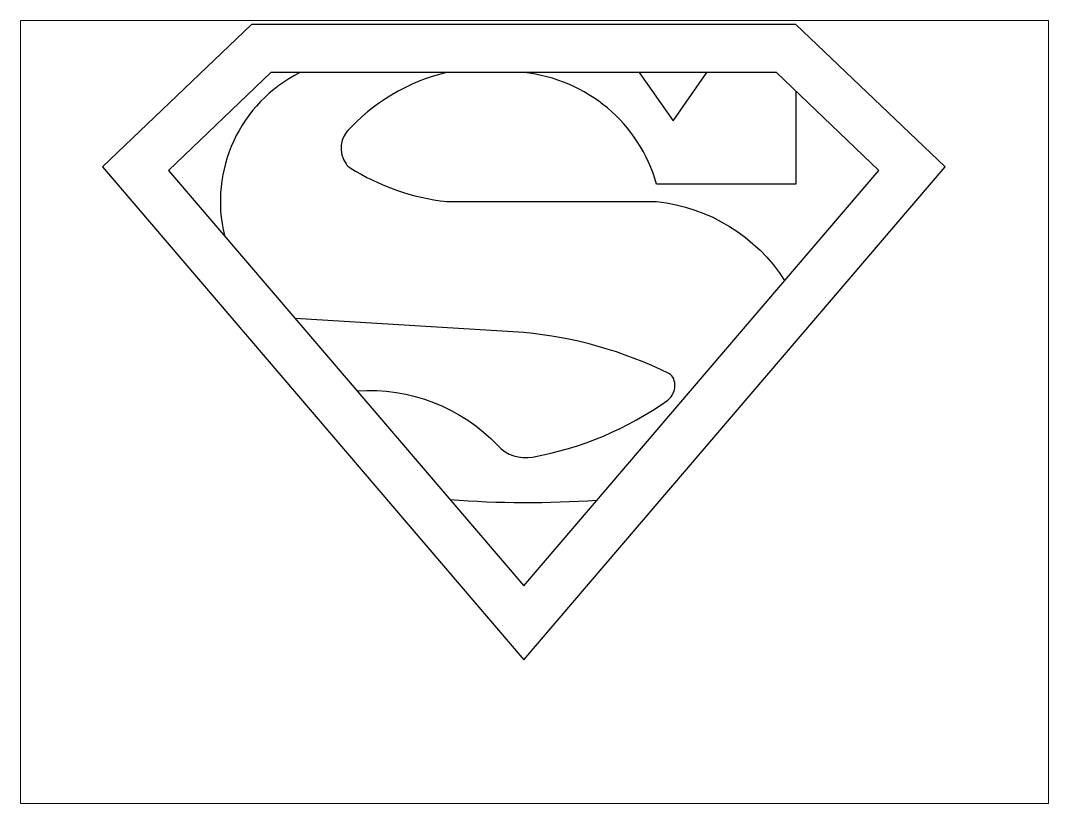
# Paper-space layout 'Layout1' of a CAD drawing. Header units: inches. Extents: x 1.05 to 9.45, y 0.8 to 7.2.
# The model-space entities are those that its viewports show. They can reach past a viewport. Long polylines and large blocks are cut down to what shows.
import ezdxf

# ---------------------------------------------------------------- set-up
doc = ezdxf.new("R2010")
doc.units = ezdxf.units.IN
doc.header["$MEASUREMENT"] = 0

msp = doc.modelspace()

# ---------------------------------------------------------------- linework, layer by layer
at = {"lineweight": 30}
for points in [[(115.47, 120.5), (99.97, 105.7), (143.72, 54.5), (187.47, 105.7), (171.97, 120.5)], [(106.84, 105.35), (143.72, 62.2), (180.59, 105.35), (169.96, 115.5), (117.47, 115.5)]]:
    msp.add_lwpolyline(points, close=True, dxfattribs=at)
for points in [[(171.97, 113.59), (171.97, 103.9), (157.52, 103.9, 0.308491), (143.72, 115.5)], [(125.74, 109.75, 0.396019), (125.27, 106.01, 0.095008), (125.69, 105.62, 0.112123), (135.72, 102.1), (157.52, 102.1, -0.228187), (170.81, 93.9)], [(126.41, 82.45, -0.225079), (141.02, 76.76, 0.253705), (144.64, 75.57, 0.11011), (158.68, 81.49, 0.137124), (159.25, 82.21, 0.191149), (159.3, 83.68, 0.193036), (158.8, 84.24, 0.092408), (143.72, 88.5), (119.99, 89.96)]]:
    msp.add_lwpolyline(points, format="xyb", dxfattribs=at)
msp.add_lwpolyline([(155.72, 115.5), (159.22, 110.5), (162.72, 115.5)], dxfattribs=at)
for centre, radius, start, end in [((127.22, 102.1), 15, 116.7049, 193.624), ((140.28, 96.03), 20, 103.2006, 138.5588), ((144.11, 177.51), 106.66, 265.6686, 273.8728)]:
    msp.add_arc(centre, radius, start, end, dxfattribs=at)

psp = doc.layouts.get("Layout1")

# ---------------------------------------------------------------- viewports
at = {"layer": '0'}
psp.add_viewport(center=(5.25, 4), size=(8.4, 6.4), view_center_point=(144.8383, 80.2502), view_height=81.316272, dxfattribs=at)

doc.saveas('drawing.dxf')
